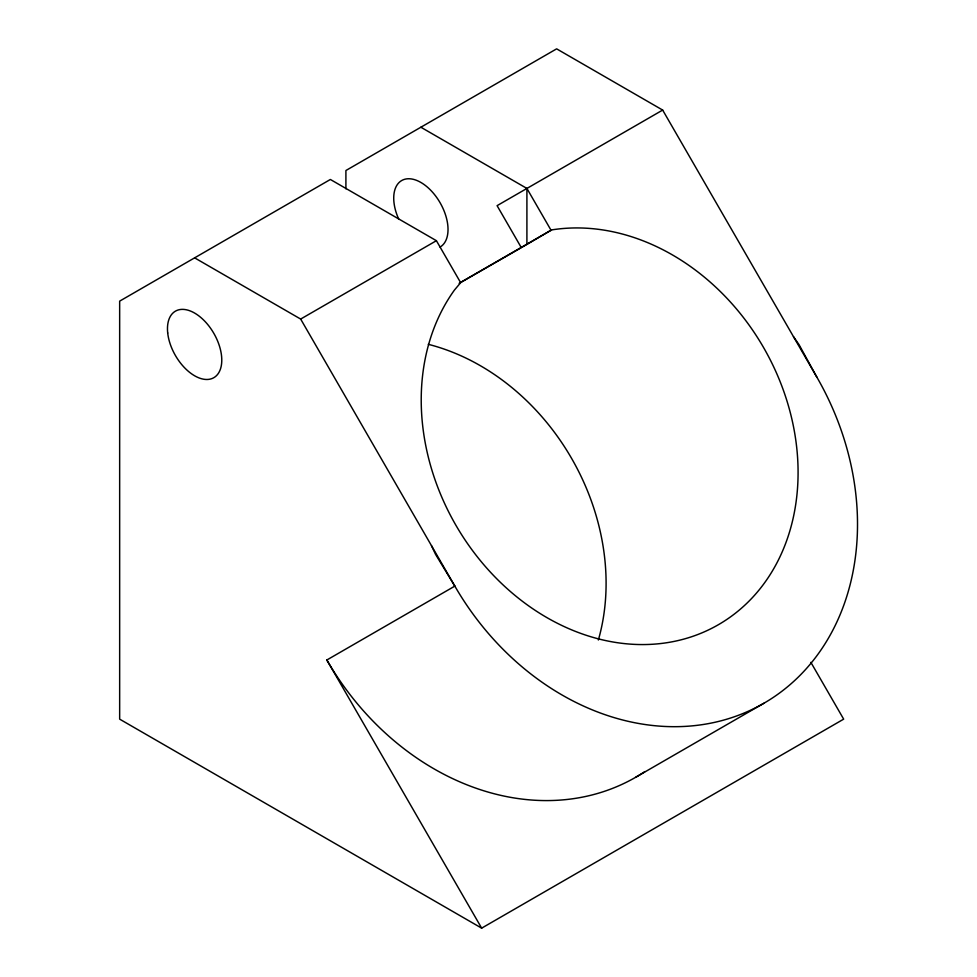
<?xml version="1.0" encoding="UTF-8"?>
<svg xmlns="http://www.w3.org/2000/svg" width="977" height="977" viewBox="0 0 977 977"><rect width="100%" height="100%" fill="white"/><g stroke="black" fill="none" stroke-linecap="round" stroke-linejoin="round"><path stroke-width="1.47" d="M527.409 244.116L551.578 229.925A217.578 177.655 60 0 1 798.075 470.902A217.578 177.655 60 0 1 554.399 621.738A217.578 177.655 60 0 1 454.452 290.047L460.655 282.683L436.401 240.696L330.373 179.475L119.658 301.136L119.658 719.145L481.661 928.15L843.664 719.145L810.873 662.345M194.631 257.855L300.66 319.064L436.401 240.696M635.832 777.179L763.819 703.293A255.974 209.005 60 0 0 816.833 377.11L662.662 110.071L497.085 205.659L521.327 247.657L459.214 283.33M459.532 283.061L551.578 229.925M481.661 928.15L326.843 660L454.83 586.115A255.974 209.005 60 0 0 763.819 703.293M522.121 247.157L526.908 244.433L526.908 188.439L420.879 127.23M662.662 110.071L556.634 48.85L345.907 170.511L345.907 188.817M793.495 336.674L799.015 344.612L816.833 377.11M526.908 188.439L551.15 230.438M300.66 319.064L454.83 586.115L435.595 554.423L431.48 545.667M644.881 771.586A255.974 209.005 60 0 1 326.843 660M428.28 344.319A217.578 177.655 60 0 1 598.364 640.008M398.811 219.324A38.396 22.166 60 0 1 403.88 179.536A38.396 22.166 60 0 1 441.091 204.547A38.396 22.166 60 0 1 440.077 247.047M167.702 332.974A38.396 22.166 60 0 0 211.154 378.844A38.396 22.166 60 0 0 205.011 321.457A38.396 22.166 60 0 0 167.702 332.974"/></g></svg>
